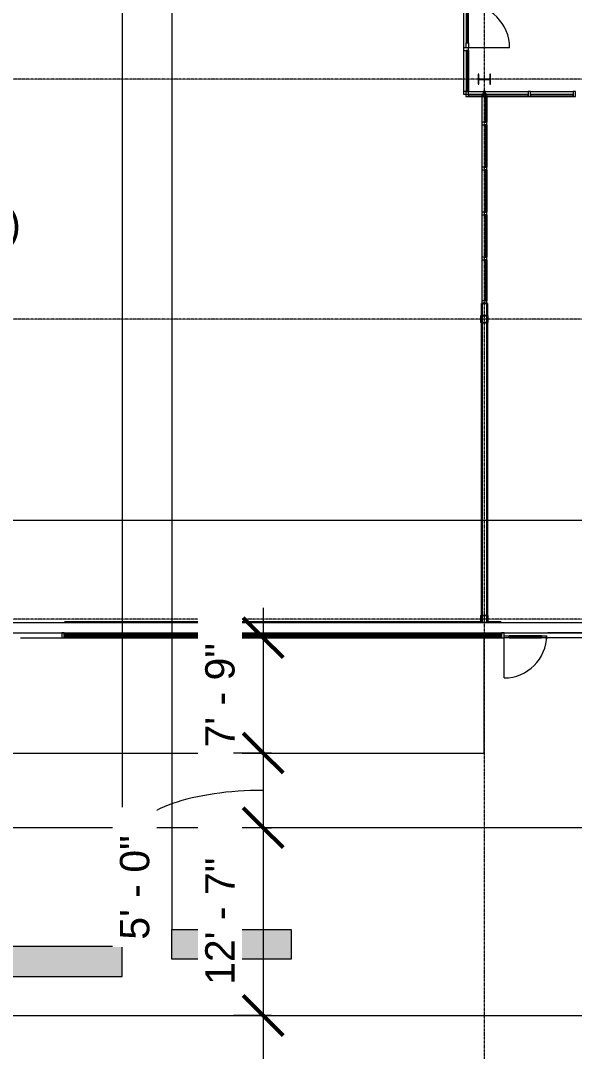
# Model space of a CAD drawing. Header units: inches. Extents: x 19712 to 27543, y -26063 to -18659.
# Drawn here: x 22423 to 22869, y -23132 to -22303 of the extents above; entities that cross this region are included whole.
import ezdxf

# ---------------------------------------------------------------- set-up
doc = ezdxf.new("R2010")
doc.units = ezdxf.units.IN
doc.header["$MEASUREMENT"] = 0
doc.linetypes.add('Grid Line 1_2_', pattern=[0.875, 0.5, -0.125, 0.125, -0.125])
for name, color, linetype, lineweight in [('A-ANNO-DIMS', 211, 'Continuous', 9), ('A-ANNO-DIMS-256', 211, 'Continuous', 9), ('A-DOOR', 31, 'Continuous', 9), ('A-GLAZ-CURT', 52, 'Continuous', 9), ('A-GLAZ-CWMG', 51, 'Continuous', 9), ('A-WALL', 113, 'Continuous', 9), ('A-WALL-PATT', 111, 'Continuous', 25), ('C-BLDG-PADS', 91, 'Continuous', 9), ('C-TOPO', 7, 'Continuous', 9), ('Conc', 7, 'Continuous', 9), ('EOP-PR', 4, 'Continuous', 9), ('G-ANNO-SYMB', 111, 'Continuous', 9), ('I-WALL', 2, 'Continuous', 9), ('L-SITE-WALL', 31, 'Continuous', 9), ('S-BEAM', 12, 'Continuous', 9), ('S-COLS', 52, 'Continuous', 9), ('S-GRID', 1, 'Continuous', 9)]:
    doc.layers.add(name, color=color, linetype=linetype, lineweight=lineweight)
doc.styles.add('Arial', font='arial.ttf', dxfattribs={"height": 23.60479})
doc.dimstyles.new('Linear_-_3_32__Arial', dxfattribs={"dimscale": 12, "dimtxt": 24, "dimasz": 2.666667, "dimexe": 2, "dimexo": 1.333333, "dimgap": 1.333333, "dimtad": 1, "dimdec": 0, "dimzin": 1, "dimdsep": 46, "dimlunit": 4, "dimtxsty": 'Arial', "dimblk1": 'OBLIQUE', "dimblk2": 'OBLIQUE', "dimsah": 1, "dimcen": 0.09, "dimdle": 2, "dimazin": 0, "dimtfac": 1, "dimtdec": 4, "dimtix": 1, "dimtmove": 1, "dimatfit": 3, "dimfxl": 1, "dimtvp": 1, "dimtfill": 1, "dimfrac": 2, "dimtolj": 1, "dimtzin": 0, "dimarcsym": 2})
doc.dimstyles.new('Linear_-_3_32__Arial_1', dxfattribs={"dimscale": 12, "dimtxt": 24, "dimasz": 2.666667, "dimexe": 2, "dimexo": 1.333333, "dimgap": 1.333333, "dimtad": 1, "dimdec": 0, "dimzin": 1, "dimdsep": 46, "dimlunit": 4, "dimtxsty": 'Arial', "dimblk1": 'OBLIQUE', "dimblk2": 'OBLIQUE', "dimsah": 1, "dimcen": 0.09, "dimdle": 2, "dimazin": 0, "dimtfac": 1, "dimtdec": 4, "dimtix": 1, "dimtmove": 0, "dimatfit": 3, "dimfxl": 1, "dimtvp": 1, "dimtfill": 1, "dimfrac": 2, "dimtolj": 1, "dimtzin": 0, "dimarcsym": 2})
pattern_1 = [(0, (0, 0), (81.92, 20.48), [3.379, -58.061, 3.379, -58.061, -327.68]), (0, (0, 0), (81.92, 20.48), [-122.88, 3.379, -119.501, 3.379, -58.061, -143.36]), (0, (0, 0), (81.92, 20.48), [-307.2, 3.379, -37.581, 3.379, -99.021]), (120, (30.72, 10.24), (-58.6962, 60.704801), [3.379, -58.061, 3.379, -58.061, -327.68]), (120, (30.72, 10.24), (-58.6962, 60.704801), [-122.88, 3.379, -119.501, 3.379, -58.061, -143.36]), (120, (30.72, 10.24), (-58.6962, 60.704801), [-307.2, 3.379, -37.581, 3.379, -99.021]), (240, (40.96, 51.2), (-23.2238, -81.184801), [3.379, -58.061, 3.379, -58.061, -327.68]), (240, (40.96, 51.2), (-23.2238, -81.184801), [-122.88, 3.379, -119.501, 3.379, -58.061, -143.36]), (240, (40.96, 51.2), (-23.2238, -81.184801), [-307.2, 3.379, -37.581, 3.379, -99.021])]

# ---------------------------------------------------------------- blocks, each defined once
blk = doc.blocks.new('Girt_C - 8_D-948186-Site Plan - Phase 1')
at = {"layer": 'S-BEAM'}
for p, q in [((23083.36, -22787.3), (22075.17, -22787.3)), ((22070.77, -22795.3), (26266.89, -22795.3))]:
    blk.add_line(p, q, dxfattribs=at)
blk = doc.blocks.new('System Panel - Glazed-809284-Site Plan - Phase 1')
at = {"layer": 'A-GLAZ-CURT'}
for p, q in [((17.09375, 1.25), (-17.09375, 1.25)), ((-17.09375, 1.25), (-17.09375, 0.25)), ((-17.09375, 0.25), (-17.09375, 1.25)), ((17.09375, 1.25), (-17.09375, 1.25)), ((-17.09375, 0.25), (17.09375, 0.25)), ((-17.09375, 0.25), (17.09375, 0.25)), ((17.09375, 0.25), (17.09375, 1.25)), ((17.09375, 1.25), (17.09375, 0.25))]:
    blk.add_line(p, q, dxfattribs=at)
blk = doc.blocks.new('System Panel - Glazed-V20-Site Plan - Phase 1')
at = {"layer": 'A-GLAZ-CURT'}
for p, q in [((17.09, 1.25), (-17.09, 1.25)), ((-17.09, 1.25), (-17.09, 0.25)), ((-17.09, 0.25), (-17.09, 1.25)), ((16.09, 1.25), (-17.09, 1.25)), ((-17.09, 0.25), (17.09, 0.25)), ((-17.09, 0.25), (16.09, 0.25)), ((17.09, 0.25), (17.09, 1.25))]:
    blk.add_line(p, q, dxfattribs=at)
blk = doc.blocks.new('System Panel - Glazed-815590-Site Plan - Phase 1')
at = {"layer": 'A-GLAZ-CURT'}
for p, q in [((5.93, 1.25), (-5.93, 1.25)), ((-5.93, 1.25), (-5.93, 0.25)), ((-5.93, 0.25), (5.93, 0.25)), ((5.93, 1.25), (-4.93, 1.25)), ((-4.93, 0.25), (5.93, 0.25)), ((5.93, 0.25), (5.93, 1.25)), ((5.93, 1.25), (5.93, 0.25))]:
    blk.add_line(p, q, dxfattribs=at)
blk = doc.blocks.new('Rectangular Mullion - Rectangular Mullion 1-V16-Site Plan - Phase 1')
at = {"layer": 'A-GLAZ-CWMG'}
for p, q in [((24462.02, -22360.05), (24496.2, -22360.05)), ((24462.02, -22364.05), (24496.2, -22364.05))]:
    blk.add_line(p, q, dxfattribs=at)
blk = doc.blocks.new('Rectangular Mullion - Rectangular Mullion 1-V21-Site Plan - Phase 1')
at = {"layer": 'A-GLAZ-CWMG'}
for p, q in [((22796.39, -22364.05), (22796.64, -22364.05)), ((22796.64, -22364.05), (22797.39, -22364.05)), ((22797.39, -22360.05), (22831.58, -22360.05)), ((22797.39, -22364.05), (22797.64, -22364.05)), ((22797.64, -22364.05), (22798.39, -22364.05)), ((22798.39, -22364.05), (22831.58, -22364.05))]:
    blk.add_line(p, q, dxfattribs=at)
blk = doc.blocks.new('Rectangular Mullion - Rectangular Mullion 1-809282-Site Plan - Phase 1')
at = {"layer": 'A-GLAZ-CWMG', "lineweight": 13}
for p, q in [((-1, 2), (1, 2)), ((-1, -2), (-1, 2)), ((1, 2), (1, -2)), ((1, -2), (-1, -2))]:
    blk.add_line(p, q, dxfattribs=at)
blk = doc.blocks.new('HSS-Hollow Structural Section-Column - HSS6X6X1_4-V22-Site Plan - Phase 1')
at = {"layer": 'S-COLS', "lineweight": 15}
for p, q in [((-3, 2.534), (-3, -2.534)), ((-2.767, -2.534), (-2.767, 2.534)), ((2.534, 3), (-2.534, 3)), ((-2.534, 2.767), (2.534, 2.767)), ((2.767, 2.534), (2.767, -2.534)), ((3, -2.534), (3, 2.534)), ((2.534, -2.767), (-2.534, -2.767)), ((-2.534, -3), (2.534, -3))]:
    blk.add_line(p, q, dxfattribs=at)
for centre, radius, start, end in [((-2.534, 2.534), 0.466, 90, 180), ((-2.534, 2.534), 0.233, 90, 180), ((2.534, 2.534), 0.466, 360, 90), ((2.534, 2.534), 0.233, 0, 90), ((-2.534, -2.534), 0.466, 180, 270), ((-2.534, -2.534), 0.233, 180, 270), ((2.534, -2.534), 0.233, 270, 360), ((2.534, -2.534), 0.466, 270, 360)]:
    blk.add_arc(centre, radius, start, end, dxfattribs=at)
blk = doc.blocks.new('System Panel - Glazed-769203-Site Plan - Phase 1')
at = {"layer": 'A-GLAZ-CURT'}
for p, q in [((16.59375, -0.25), (-16.59375, -0.25)), ((-16.59375, -0.25), (-16.59375, -1.25)), ((-16.59375, -1.25), (-16.59375, -0.25)), ((16.59375, -0.25), (-16.59375, -0.25)), ((-16.59375, -1.25), (16.59375, -1.25)), ((-16.59375, -1.25), (16.59375, -1.25)), ((16.59375, -1.25), (16.59375, -0.25)), ((16.59375, -0.25), (16.59375, -1.25))]:
    blk.add_line(p, q, dxfattribs=at)
blk = doc.blocks.new('System Panel - Glazed-769204-Site Plan - Phase 1')
at = {"layer": 'A-GLAZ-CURT'}
for p, q in [((17.09375, -0.25), (-17.09375, -0.25)), ((-17.09375, -0.25), (-17.09375, -1.25)), ((-17.09375, -1.25), (-17.09375, -0.25)), ((17.09375, -0.25), (-17.09375, -0.25)), ((-17.09375, -1.25), (17.09375, -1.25)), ((-17.09375, -1.25), (17.09375, -1.25)), ((17.09375, -1.25), (17.09375, -0.25)), ((17.09375, -0.25), (17.09375, -1.25))]:
    blk.add_line(p, q, dxfattribs=at)
blk = doc.blocks.new('System Panel - Glazed-815609-Site Plan - Phase 1')
at = {"layer": 'A-GLAZ-CURT'}
for p, q in [((10.31, -0.25), (-10.31, -0.25)), ((-10.31, -0.25), (-10.31, -1.25)), ((-10.31, -1.25), (-10.31, -0.25)), ((10.31, -0.25), (-10.31, -0.25)), ((-10.31, -1.25), (10.31, -1.25)), ((-10.31, -1.25), (10.31, -1.25)), ((10.31, -1.25), (10.31, -0.25)), ((10.31, -0.25), (10.31, -1)), ((10.31, -1), (10.31, -1.25))]:
    blk.add_line(p, q, dxfattribs=at)
blk = doc.blocks.new('Rectangular Mullion - Rectangular Mullion 1-769210-Site Plan - Phase 1')
at = {"layer": 'A-GLAZ-CWMG'}
for p, q in [((22794.39, -22495.23), (22794.39, -22528.42)), ((22798.39, -22495.23), (22798.39, -22528.42))]:
    blk.add_line(p, q, dxfattribs=at)
blk = doc.blocks.new('Rectangular Mullion - Rectangular Mullion 1-769211-Site Plan - Phase 1')
at = {"layer": 'A-GLAZ-CWMG'}
for p, q in [((22794.39, -22459.04), (22794.39, -22493.23)), ((22798.39, -22459.04), (22798.39, -22493.23))]:
    blk.add_line(p, q, dxfattribs=at)
blk = doc.blocks.new('Rectangular Mullion - Rectangular Mullion 1-815608-Site Plan - Phase 1')
at = {"layer": 'A-GLAZ-CWMG'}
for p, q in [((22794.39, -22364.05), (22794.39, -22384.67)), ((22798.39, -22364.05), (22798.39, -22384.67))]:
    blk.add_line(p, q, dxfattribs=at)
blk = doc.blocks.new('Rectangular Mullion - Rectangular Mullion 1-729106-Site Plan - Phase 1')
at = {"layer": 'A-GLAZ-CWMG', "lineweight": 13}
for p, q in [((-2, 2), (0, 2)), ((-2, -2), (-2, 2)), ((0, 2), (0, -2)), ((0, -2), (-2, -2))]:
    blk.add_line(p, q, dxfattribs=at)
blk = doc.blocks.new('Rectangular Mullion - Rectangular Mullion 1-729107-Site Plan - Phase 1')
at = {"layer": 'A-GLAZ-CWMG', "lineweight": 13}
for p, q in [((0, 2), (-2, 2)), ((-2, 2), (-2, -2)), ((0, -2), (0, 2)), ((-2, -2), (0, -2))]:
    blk.add_line(p, q, dxfattribs=at)
blk = doc.blocks.new('Rectangular Mullion - Rectangular Mullion 1-729102-Site Plan - Phase 1')
at = {"layer": 'A-GLAZ-CWMG', "lineweight": 13}
for p, q in [((-1, 2), (1, 2)), ((-1, -2), (-1, 2)), ((1, 2), (1, -2)), ((1, -2), (-1, -2))]:
    blk.add_line(p, q, dxfattribs=at)
blk = doc.blocks.new('Rectangular Mullion - Rectangular Mullion 1-809290-Site Plan - Phase 1')
at = {"layer": 'A-GLAZ-CWMG', "lineweight": 13}
for p, q in [((-2, 2), (0, 2)), ((-2, -2), (-2, 2)), ((0, 2), (0, -2)), ((0, -2), (-2, -2))]:
    blk.add_line(p, q, dxfattribs=at)
blk = doc.blocks.new('Rectangular Mullion - Rectangular Mullion 1-815588-Site Plan - Phase 1')
at = {"layer": 'A-GLAZ-CWMG'}
for p, q in [((22781.52, -22360.05), (22781.77, -22360.05)), ((22781.77, -22360.05), (22782.77, -22360.05)), ((22782.77, -22360.05), (22783.52, -22360.05)), ((22783.52, -22360.05), (22795.39, -22360.05)), ((22783.52, -22364.05), (22794.39, -22364.05)), ((22795.39, -22360.05), (22796.39, -22360.05))]:
    blk.add_line(p, q, dxfattribs=at)
blk = doc.blocks.new('Rectangular Mullion - Rectangular Mullion 1-769360-Site Plan - Phase 1')
at = {"layer": 'A-GLAZ-CWMG'}
for p, q in [((22423.45, -22795.43), (22456.52, -22795.43)), ((22423.45, -22799.43), (22456.52, -22799.43))]:
    blk.add_line(p, q, dxfattribs=at)
blk = doc.blocks.new('Rectangular Mullion - Rectangular Mullion 1-827439-Site Plan - Phase 1')
at = {"layer": 'A-GLAZ-CWMG', "lineweight": 13}
for p, q in [((0, 2), (-2, 2)), ((-2, 2), (-2, -2)), ((0, -2), (0, 2)), ((-2, -2), (0, -2))]:
    blk.add_line(p, q, dxfattribs=at)
blk = doc.blocks.new('System Panel - Glazed-V45-Site Plan - Phase 1')
at = {"layer": 'A-GLAZ-CURT'}
for p, q in [((16.59375, -0.25), (-16.59375, -0.25)), ((-16.59375, -0.25), (-16.59375, -1.25)), ((-16.59375, -1.25), (-16.59375, -0.25)), ((16.59375, -0.25), (-16.59375, -0.25)), ((-16.59375, -1.25), (16.59375, -1.25)), ((-16.59375, -1.25), (16.59375, -1.25)), ((16.59375, -1.25), (16.59375, -0.25)), ((16.59375, -0.25), (16.59375, -1.25))]:
    blk.add_line(p, q, dxfattribs=at)
blk = doc.blocks.new('Door_Single_Storefront - one-815663-Site Plan - Phase 1')
at = {"layer": 'A-DOOR'}
for p, q in [((-17.59375, -35.1875), (-17.59375, 0)), ((-17.59375, -2), (-17.59375, -0.25)), ((-17.59375, -0.25), (-13.59375, -0.25)), ((-13.59375, -2), (-17.59375, -2)), ((-13.59375, -0.25), (-13.59375, -2)), ((13.59375, -0.25), (-13.59375, -0.25)), ((-13.59375, -1.5), (-13.59375, -0.75)), ((-13.59375, -0.75), (13.59375, -0.75)), ((13.59375, -1.5), (-13.59375, -1.5)), ((-13.59375, -2), (13.59375, -2)), ((13.59375, -2), (13.59375, -0.25)), ((13.59375, -0.25), (17.59375, -0.25)), ((13.59375, -0.75), (13.59375, -1.5)), ((17.59375, -2), (13.59375, -2)), ((17.59375, -0.25), (17.59375, -2))]:
    blk.add_line(p, q, dxfattribs=at)
blk.add_arc((-17.59375, 0), 35.1875, 270, 0, dxfattribs=at)
blk = doc.blocks.new('Rectangular Mullion - Rectangular Mullion 1-769212-Site Plan - Phase 1')
at = {"layer": 'A-GLAZ-CWMG'}
blk.add_line((22173.02, -22615.43), (22173.02, -22580.24), dxfattribs=at)
blk = doc.blocks.new('Rectangular Mullion - Rectangular Mullion 1-V46-Site Plan - Phase 1')
at = {"layer": 'A-GLAZ-CWMG', "lineweight": 13}
for p, q in [((-1, 2), (1, 2)), ((-1, -2), (-1, 2)), ((1, 0.25), (1, -2)), ((1, -2), (-1, -2))]:
    blk.add_line(p, q, dxfattribs=at)
blk = doc.blocks.new('Door_Single_Storefront - one-866808-Site Plan - Phase 1')
at = {"layer": 'A-DOOR'}
for p, q in [((-17.09375, -34.1875), (-17.09375, 0)), ((-17.09375, -2), (-17.09375, -0.25)), ((-17.09375, -0.25), (-13.09375, -0.25)), ((-13.09375, -2), (-17.09375, -2)), ((-13.09375, -0.25), (-13.09375, -2)), ((13.09375, -0.25), (-13.09375, -0.25)), ((-13.09375, -1.5), (-13.09375, -0.75)), ((-13.09375, -0.75), (13.09375, -0.75)), ((13.09375, -1.5), (-13.09375, -1.5)), ((-13.09375, -2), (13.09375, -2)), ((13.09375, -2), (13.09375, -0.25)), ((13.09375, -0.25), (17.09375, -0.25)), ((13.09375, -0.75), (13.09375, -1.5)), ((17.09375, -2), (13.09375, -2)), ((17.09375, -0.25), (17.09375, -2))]:
    blk.add_line(p, q, dxfattribs=at)
blk.add_arc((-17.09375, 0), 34.1875, 270, 0, dxfattribs=at)
blk = doc.blocks.new('Rectangular Mullion - Rectangular Mullion 1-V47-Site Plan - Phase 1')
at = {"layer": 'A-GLAZ-CWMG'}
for p, q in [((22883.64, -22795.43), (22847.45, -22795.43)), ((22883.64, -22799.43), (22847.45, -22799.43))]:
    blk.add_line(p, q, dxfattribs=at)
blk = doc.blocks.new('Rectangular Mullion - Rectangular Mullion 1-866957-Site Plan - Phase 1')
at = {"layer": 'A-GLAZ-CWMG', "lineweight": 13}
for p, q in [((0, 2), (-2, 2)), ((-2, 0.25), (-2, -2)), ((0, -2), (0, 2)), ((-2, -2), (0, -2))]:
    blk.add_line(p, q, dxfattribs=at)
blk = doc.blocks.new('Section - 3_32_ x 3_8_-18514-Site Plan - Phase 1')
at = {"layer": 'G-ANNO-SYMB'}
blk.add_hatch(color=256, dxfattribs=at).paths.add_polyline_path([(0, 0.375), (0, 0), (-0.09375, 0), (-0.09375, 0.375)], flags=0)
for p, q in [((0, 0.375), (-0.09375, 0.375)), ((-0.09375, 0.375), (-0.09375, 0)), ((0, 0), (0, 0.375)), ((-0.09375, 0), (0, 0))]:
    blk.add_line(p, q, dxfattribs=at)
blk = doc.blocks.new('DIMBLOCK78-Site Plan - Phase 1')
at = {"layer": 'A-ANNO-DIMS-256', "transparency": 16777216}
for p, q in [((22618.51, -22775.3), (22618.51, -22892.07)), ((22625.14, -22799.3), (22594.51, -22799.3)), ((22618.51, -22799.3), (22625.14, -22799.3)), ((22625.14, -22892.07), (22594.51, -22892.07)), ((22618.51, -22892.07), (22625.14, -22892.07))]:
    blk.add_line(p, q, dxfattribs=at)
at = {"layer": 'A-ANNO-DIMS-256', "lineweight": 50, "transparency": 16777216}
for p, q in [((22618.51, -22799.3), (22602.51, -22783.3)), ((22618.51, -22799.3), (22634.51, -22815.3)), ((22618.51, -22892.07), (22602.51, -22876.07)), ((22618.51, -22892.07), (22634.51, -22908.07))]:
    blk.add_line(p, q, dxfattribs=at)
at = {"layer": 'A-ANNO-DIMS-256', "color": 0, "transparency": 16777216, "insert": (22571.89, -22887.59), "char_height": 23.605, "width": 100.5785, "attachment_point": 1, "rotation": 90, "line_spacing_factor": 0.938532, "style": 'Arial', "bg_fill": 3, "box_fill_scale": 1.25, "bg_fill_color": 0, "bg_fill_transparency": 0}
blk.add_mtext('7\' - 9"', dxfattribs=at)
blk = doc.blocks.new('_Oblique')
at = {"color": 0, "linetype": 'ByBlock', "lineweight": -2}
blk.add_line((-0.5, -0.5), (0.5, 0.5), dxfattribs=at)
blk = doc.blocks.new('DIMBLOCK79-Site Plan - Phase 1')
at = {"layer": 'A-ANNO-DIMS-256', "lineweight": 50, "transparency": 16777216}
for p, q in [((22618.51, -22892.07), (22602.51, -22876.07)), ((22618.51, -22892.07), (22634.51, -22908.07)), ((22618.51, -22952.07), (22602.51, -22936.07)), ((22618.51, -22952.07), (22634.51, -22968.07))]:
    blk.add_line(p, q, dxfattribs=at)
at = {"layer": 'A-ANNO-DIMS-256', "transparency": 16777216}
for p, q in [((22625.14, -22892.07), (22594.51, -22892.07)), ((22618.51, -22892.07), (22618.51, -22952.07)), ((22618.51, -22892.07), (22625.14, -22892.07)), ((22625.14, -22952.07), (22594.51, -22952.07)), ((22618.51, -22952.07), (22625.14, -22952.07))]:
    blk.add_line(p, q, dxfattribs=at)
blk.add_ellipse((22618.51, -22958.36), major_axis=(103.04, 0), ratio=0.352213, start_param=1.570796, end_param=3.141593, dxfattribs=at)
at = {"layer": 'A-ANNO-DIMS-256', "color": 0, "transparency": 16777216, "insert": (22503.31, -23042.18), "char_height": 23.605, "width": 100.5785, "attachment_point": 1, "rotation": 90, "line_spacing_factor": 0.938532, "style": 'Arial', "bg_fill": 3, "box_fill_scale": 1.25, "bg_fill_color": 0, "bg_fill_transparency": 0}
blk.add_mtext('5\' - 0"', dxfattribs=at)
blk = doc.blocks.new('DIMBLOCK80-Site Plan - Phase 1')
at = {"layer": 'A-ANNO-DIMS-256', "lineweight": 50, "transparency": 16777216}
for p, q in [((22618.51, -22952.07), (22602.51, -22936.07)), ((22618.51, -22952.07), (22634.51, -22968.07)), ((22618.51, -23103.09), (22602.51, -23087.09)), ((22618.51, -23103.09), (22634.51, -23119.09))]:
    blk.add_line(p, q, dxfattribs=at)
at = {"layer": 'A-ANNO-DIMS-256', "transparency": 16777216}
for p, q in [((22625.14, -22952.07), (22594.51, -22952.07)), ((22618.51, -22952.07), (22618.51, -23103.09)), ((22618.51, -22952.07), (22625.14, -22952.07)), ((22625.14, -23103.09), (22594.51, -23103.09)), ((22618.51, -23103.09), (22625.14, -23103.09))]:
    blk.add_line(p, q, dxfattribs=at)
at = {"layer": 'A-ANNO-DIMS-256', "color": 0, "transparency": 16777216, "insert": (22571.89, -23078.53), "char_height": 23.605, "width": 122.2892, "attachment_point": 1, "rotation": 90, "line_spacing_factor": 0.938532, "style": 'Arial', "bg_fill": 3, "box_fill_scale": 1.25, "bg_fill_color": 0, "bg_fill_transparency": 0}
blk.add_mtext('12\' - 7"', dxfattribs=at)
blk = doc.blocks.new('DIMBLOCK81-Site Plan - Phase 1')
at = {"layer": 'A-ANNO-DIMS-256', "lineweight": 50, "transparency": 16777216}
for p, q in [((22618.51, -23103.09), (22602.51, -23087.09)), ((22618.51, -23103.09), (22634.51, -23119.09)), ((22618.51, -23391.09), (22602.51, -23375.09)), ((22618.51, -23391.09), (22634.51, -23407.09))]:
    blk.add_line(p, q, dxfattribs=at)
at = {"layer": 'A-ANNO-DIMS-256', "transparency": 16777216}
for p, q in [((22625.14, -23103.09), (22594.51, -23103.09)), ((22618.51, -23103.09), (22618.51, -23415.09)), ((22618.51, -23103.09), (22625.14, -23103.09)), ((22625.14, -23391.09), (22594.51, -23391.09)), ((22618.51, -23391.09), (22625.14, -23391.09))]:
    blk.add_line(p, q, dxfattribs=at)
at = {"layer": 'A-ANNO-DIMS-256', "color": 0, "transparency": 16777216, "insert": (22571.89, -23298.04), "char_height": 23.605, "width": 122.2892, "attachment_point": 1, "rotation": 90, "line_spacing_factor": 0.938532, "style": 'Arial', "bg_fill": 3, "box_fill_scale": 1.25, "bg_fill_color": 0, "bg_fill_transparency": 0}
blk.add_mtext('24\' - 0"', dxfattribs=at)
blk = doc.blocks.new('DIMBLOCK83-Site Plan - Phase 1')
at = {"layer": 'A-ANNO-DIMS-256', "transparency": 16777216}
for p, q in [((21983.24, -22727.09), (21983.24, -22602.19)), ((21911.24, -22619.56), (21911.24, -22650.19)), ((21911.24, -22626.19), (21911.24, -22619.56)), ((21887.24, -22626.19), (22007.24, -22626.19)), ((21983.24, -22626.19), (21983.24, -22727.09))]:
    blk.add_line(p, q, dxfattribs=at)
at = {"layer": 'A-ANNO-DIMS-256', "lineweight": 50, "transparency": 16777216}
for p, q in [((21911.24, -22626.19), (21927.24, -22610.19)), ((21983.24, -22626.19), (21999.24, -22610.19)), ((21911.24, -22626.19), (21895.24, -22642.19)), ((21983.24, -22626.19), (21967.24, -22642.19))]:
    blk.add_line(p, q, dxfattribs=at)
at = {"layer": 'A-ANNO-DIMS-256', "transparency": 16777216}
blk.add_ellipse((22225.66, -22626.19), major_axis=(278.43, 0), ratio=0.63887, start_param=1.570796, end_param=3.141593, dxfattribs=at)
at = {"layer": 'A-ANNO-DIMS-256', "color": 0, "transparency": 16777216, "insert": (22113.97, -22454.61), "char_height": 23.6048, "width": 368.64, "attachment_point": 1, "line_spacing_factor": 0.938532, "style": 'Arial', "bg_fill": 3, "box_fill_scale": 1.25, "bg_fill_color": 0, "bg_fill_transparency": 0}
blk.add_mtext('(1:12 RAMP SLOPE)', dxfattribs=at)
at = {"layer": 'A-ANNO-DIMS-256', "color": 0, "transparency": 16777216, "insert": (22225.66, -22417.69), "char_height": 23.605, "width": 100.5785, "attachment_point": 1, "line_spacing_factor": 0.938532, "style": 'Arial', "bg_fill": 3, "box_fill_scale": 1.25, "bg_fill_color": 0, "bg_fill_transparency": 0}
blk.add_mtext('6\' - 0"', dxfattribs=at)

msp = doc.modelspace()

# ---------------------------------------------------------------- hatches: boundary and pattern name
at = {"layer": 'A-WALL-PATT', "lineweight": 9}
h = msp.add_hatch(dxfattribs=at)
h.set_pattern_fill('FP_6', color=256, style=0, pattern_type=2)
h.set_pattern_definition(pattern_1)
h.paths.add_polyline_path([(22794.765225, -22787.30281), (22794.765225, -22546.05281), (22794.140225, -22546.05281), (22794.140225, -22787.30281)], flags=0)
h.paths.add_polyline_path([(22794.177788, -22545.81981), (22794.765225, -22545.81981), (22794.765225, -22540.28581), (22794.140225, -22540.28581), (22794.140225, -22545.81981)], flags=0)
h.paths.add_polyline_path([(22794.765225, -22540.05281), (22794.765225, -22530.418748), (22794.140225, -22530.418748), (22794.163722, -22540.05281)], flags=0)
h = msp.add_hatch(dxfattribs=at)
h.set_pattern_fill('FP_6', color=256, style=0, pattern_type=2)
h.set_pattern_definition(pattern_1)
h.paths.add_polyline_path([(22798.265225, -22787.30281), (22798.890225, -22787.30281), (22798.890225, -22546.05281), (22798.265225, -22546.05281), (22798.265225, -22786.67781)], flags=0)
h.paths.add_polyline_path([(22798.302788, -22545.81981), (22798.890225, -22545.81981), (22798.890225, -22540.28581), (22798.265225, -22540.28581), (22798.265225, -22545.81981)], flags=0)
h.paths.add_polyline_path([(22798.534247, -22540.05281), (22798.890225, -22540.05281), (22798.890225, -22530.418748), (22798.265225, -22530.418748), (22798.288722, -22540.05281)], flags=0)
h = msp.add_hatch(dxfattribs=at)
h.set_pattern_fill('FP_6', color=256, style=0, pattern_type=2)
h.set_pattern_definition(pattern_1)
h.paths.add_polyline_path([(22810.015225, -22787.30281), (22810.015225, -22786.67781), (22798.890225, -22786.67781), (22798.890225, -22787.30281)], flags=0)
h.paths.add_polyline_path([(22458.765225, -22787.30281), (22794.140225, -22787.30281), (22794.140225, -22786.67781), (22458.765225, -22786.67781)], flags=0)
h = msp.add_hatch(dxfattribs=at)
h.set_pattern_fill('FP_8', color=256, style=0, pattern_type=2)
h.set_pattern_definition([(0, (0, 0), (0, 32), []), (90, (0, 0), (-32, 2e-15), [])])
h.paths.add_polyline_path([(22574.222247, -22796.80281), (22810.015225, -22796.80281), (22810.015225, -22796.05281), (22458.765225, -22796.05281), (22458.765225, -22796.80281)], flags=0)
at = {"layer": 'S-COLS'}
h = msp.add_hatch(dxfattribs=at)
h.set_pattern_fill('FP_1', color=256, style=0, pattern_type=2)
h.set_pattern_definition([(45, (0, 0), (-25.342707, 25.342707), []), (45, (0, 38.4), (-25.342707, 25.342707), [])])
h.paths.add_polyline_path([(22798.924225, -22787.30281), (22799.253737, -22787.166322), (22799.390225, -22786.83681), (22799.088981, -22787.001566)], flags=0)
h.paths.add_polyline_path([(22793.856225, -22787.30281), (22793.691469, -22787.001566), (22793.390225, -22786.83681), (22793.526714, -22787.166322)], flags=0)
h.paths.add_polyline_path([(22798.534247, -22787.30281), (22798.924225, -22787.30281), (22798.924225, -22787.06981), (22793.856225, -22787.06981), (22793.856225, -22787.30281)], flags=0)
h.paths.add_polyline_path([(22799.390225, -22781.76881), (22799.253737, -22781.439299), (22798.924225, -22781.30281), (22799.088981, -22781.604055)], flags=0)
h.paths.add_polyline_path([(22799.390225, -22786.83681), (22799.390225, -22781.76881), (22799.157225, -22781.76881), (22799.157225, -22786.83681)], flags=0)
h.paths.add_polyline_path([(22793.390225, -22781.76881), (22793.691469, -22781.604055), (22793.856225, -22781.30281), (22793.526714, -22781.439299)], flags=0)
h.paths.add_polyline_path([(22793.623225, -22786.83681), (22793.623225, -22781.76881), (22793.390225, -22781.76881), (22793.390225, -22786.83681)], flags=0)
h.paths.add_polyline_path([(22793.856225, -22781.53581), (22798.924225, -22781.53581), (22798.924225, -22781.30281), (22793.856225, -22781.30281)], flags=0)

# ---------------------------------------------------------------- linework, layer by layer
at = {"layer": 'A-WALL'}
for p, q in [((22794.765225, -22540.05281), (22794.765225, -22530.418748)), ((22798.265225, -22540.05281), (22798.265225, -22530.418748)), ((22794.765225, -22545.81981), (22794.765225, -22540.28581)), ((22798.265225, -22545.81981), (22798.265225, -22540.28581)), ((22794.765225, -22787.30281), (22794.765225, -22546.05281)), ((22798.265225, -22787.30281), (22798.265225, -22546.05281)), ((22794.140225, -22786.67781), (22794.140225, -22787.30281)), ((22798.890225, -22786.67781), (22798.890225, -22787.30281)), ((22810.015225, -22796.05281), (22458.765225, -22796.05281)), ((22810.015225, -22796.80281), (22458.765225, -22796.80281)), ((22810.015225, -22797.67781), (22458.765225, -22797.67781))]:
    msp.add_line(p, q, dxfattribs=at)
at = {"layer": 'C-BLDG-PADS'}
for p, q in [((22458.515225, -22799.30281), (22810.265225, -22799.30281)), ((22846.452725, -22799.30281), (22847.452725, -22799.30281))]:
    msp.add_line(p, q, dxfattribs=at)
at = {"layer": 'C-TOPO'}
for p, q in [((22458.515225, -22799.302734), (22810.265225, -22799.302734)), ((22846.452725, -22799.302734), (22847.452725, -22799.302734))]:
    msp.add_line(p, q, dxfattribs=at)
at = {"layer": 'Conc'}
for p, q in [((22796.265225, -22892.067479), (22796.265225, -22799.42781)), ((22057.515225, -22892.067479), (22796.265225, -22892.067479)), ((26285.490625, -22952.067479), (21911.235225, -22952.067479))]:
    msp.add_line(p, q, dxfattribs=at)
at = {"layer": 'EOP-PR'}
msp.add_line((21875.235225, -23103.085554), (23200.60772, -23103.085554), dxfattribs=at)
at = {"layer": 'G-ANNO-SYMB'}
for p, q in [((22544.941794, -20555.10083), (22544.941794, -23033.871104)), ((22505.173619, -20818.082114), (22505.173619, -23047.707633)), ((27101.502746, -22705.014947), (20024.233411, -22705.014947))]:
    msp.add_line(p, q, dxfattribs=at)
at = {"layer": 'I-WALL', "lineweight": 25}
for p, q in [((22794.140225, -22530.418748), (22794.140225, -22540.05281)), ((22798.890225, -22530.418748), (22794.140225, -22530.418748)), ((22798.890225, -22540.054374), (22798.890225, -22530.418748)), ((22794.140225, -22540.272754), (22794.140225, -22545.832867)), ((22798.890225, -22545.81981), (22798.890225, -22540.28581)), ((22794.140225, -22546.05281), (22794.140225, -22786.67781)), ((22798.890225, -22786.67781), (22798.890225, -22546.051247))]:
    msp.add_line(p, q, dxfattribs=at)
at = {"layer": 'L-SITE-WALL', "lineweight": 25}
for p, q in [((22794.140225, -22786.67781), (22458.765225, -22786.67781)), ((22458.765225, -22786.67781), (22458.765225, -22787.334277)), ((22810.015225, -22786.67781), (22798.890225, -22786.67781)), ((22810.015225, -22787.340021), (22810.015225, -22786.67781)), ((22458.765225, -22795.27769), (22458.765225, -22797.92781)), ((22458.765225, -22797.92781), (22810.015225, -22797.92781)), ((22810.015225, -22797.92781), (22810.015225, -22795.27769))]:
    msp.add_line(p, q, dxfattribs=at)
at = {"layer": 'S-COLS', "lineweight": 15}
for p, q in [((22791.958585, -22346.072342), (22791.524991, -22346.072342)), ((22791.524991, -22346.072342), (22791.524991, -22354.033279)), ((22791.958585, -22349.216873), (22791.958585, -22346.072342)), ((22791.958585, -22354.033279), (22791.958585, -22350.888748)), ((22800.13046, -22349.908279), (22792.649991, -22349.908279)), ((22792.649991, -22350.197342), (22800.13046, -22350.197342)), ((22801.25546, -22346.072342), (22800.821866, -22346.072342)), ((22800.821866, -22346.072342), (22800.821866, -22349.216873)), ((22800.821866, -22350.888748), (22800.821866, -22354.033279)), ((22801.25546, -22354.033279), (22801.25546, -22346.072342)), ((22791.524991, -22354.033279), (22791.958585, -22354.033279)), ((22800.821866, -22354.033279), (22801.25546, -22354.033279)), ((22793.390225, -22781.76881), (22793.390225, -22786.83681)), ((22793.623225, -22786.83681), (22793.623225, -22781.76881)), ((22798.924225, -22781.30281), (22793.856225, -22781.30281)), ((22793.856225, -22781.53581), (22798.924225, -22781.53581)), ((22799.157225, -22781.76881), (22799.157225, -22786.83681)), ((22799.390225, -22786.83681), (22799.390225, -22781.76881)), ((22798.924225, -22787.06981), (22793.856225, -22787.06981))]:
    msp.add_line(p, q, dxfattribs=at)
for centre, radius, start, end in [((22792.649991, -22349.216873), 0.691406, 180, 270), ((22792.649991, -22350.888748), 0.691406, 90, 180), ((22800.13046, -22349.216873), 0.691406, 270, 0), ((22800.13046, -22350.888748), 0.691406, 0, 90), ((22793.856225, -22781.76881), 0.466, 90, 180), ((22793.856225, -22781.76881), 0.233, 90, 180), ((22798.924225, -22781.76881), 0.466, 0, 90), ((22798.924225, -22781.76881), 0.233, 0, 90), ((22793.856225, -22786.83681), 0.466, 180, 270), ((22793.856225, -22786.83681), 0.233, 180, 270), ((22798.924225, -22786.83681), 0.466, 270, 0), ((22798.924225, -22786.83681), 0.233, 270, 0)]:
    msp.add_arc(centre, radius, start, end, dxfattribs=at)
at = {"layer": 'S-GRID', "linetype": 'Grid Line 1_2_'}
for p, q in [((22796.390225, -23874.70128), (22796.390225, -18787.198833)), ((27542.721343, -22350.05281), (19848.989376, -22350.05281)), ((27542.721343, -22543.05281), (19848.989376, -22543.05281)), ((27542.721343, -22784.30281), (19848.989376, -22784.30281))]:
    msp.add_line(p, q, dxfattribs=at)

# ---------------------------------------------------------------- block references
at = {"layer": 'A-DOOR', "rotation": 89.99999999999329}
msp.add_blockref('Door_Single_Storefront - one-815663-Site Plan - Phase 1', (22781.524991, -22307.27156), dxfattribs=at)
at = {"layer": 'A-DOOR'}
msp.add_blockref('Door_Single_Storefront - one-866808-Site Plan - Phase 1', (22829.358975, -22797.42781), dxfattribs=at)
at = {"layer": 'A-GLAZ-CURT'}
for name, p, rotation in [('System Panel - Glazed-V45-Site Plan - Phase 1', (22781.524991, -22343.45906), 89.99999999999329), ('System Panel - Glazed-815590-Site Plan - Phase 1', (22789.457608, -22362.05281), 180), ('System Panel - Glazed-815609-Site Plan - Phase 1', (22796.390225, -22374.360779), 89.99999999999329), ('System Panel - Glazed-V20-Site Plan - Phase 1', (22814.483975, -22362.05281), 180), ('System Panel - Glazed-809284-Site Plan - Phase 1', (22850.671475, -22362.05281), 180), ('System Panel - Glazed-769204-Site Plan - Phase 1', (22796.390225, -22403.762498), 89.99999999999329), ('System Panel - Glazed-769204-Site Plan - Phase 1', (22796.390225, -22439.949998), 89.99999999999329), ('System Panel - Glazed-769204-Site Plan - Phase 1', (22796.390225, -22476.137498), 89.99999999999329), ('System Panel - Glazed-769203-Site Plan - Phase 1', (22796.390225, -22511.824998), 89.99999999999329)]:
    msp.add_blockref(name, p, dxfattribs=dict(at, rotation=rotation))
at = {"layer": 'A-GLAZ-CWMG'}
for name, p, rotation in [('Rectangular Mullion - Rectangular Mullion 1-769212-Site Plan - Phase 1', (44952.540216, -44905.105621), 180), ('Rectangular Mullion - Rectangular Mullion 1-729107-Site Plan - Phase 1', (22781.524991, -22362.05281), 269.9999999999933), ('Rectangular Mullion - Rectangular Mullion 1-729107-Site Plan - Phase 1', (22796.390225, -22530.418748), 269.9999999999933), ('Rectangular Mullion - Rectangular Mullion 1-866957-Site Plan - Phase 1', (22810.265225, -22797.42781), 180)]:
    msp.add_blockref(name, p, dxfattribs=dict(at, rotation=rotation))
at = {"layer": 'A-GLAZ-CWMG', "extrusion": (0, 0, -1), "rotation": 90.00000000000672}
for name, p in [('Rectangular Mullion - Rectangular Mullion 1-V46-Site Plan - Phase 1', (-22781.524991, -22325.86531)), ('Rectangular Mullion - Rectangular Mullion 1-729106-Site Plan - Phase 1', (-22796.390225, -22362.05281)), ('Rectangular Mullion - Rectangular Mullion 1-729102-Site Plan - Phase 1', (-22796.390225, -22385.668748)), ('Rectangular Mullion - Rectangular Mullion 1-729102-Site Plan - Phase 1', (-22796.390225, -22421.856248)), ('Rectangular Mullion - Rectangular Mullion 1-729102-Site Plan - Phase 1', (-22796.390225, -22458.043748)), ('Rectangular Mullion - Rectangular Mullion 1-729102-Site Plan - Phase 1', (-22796.390225, -22494.231248))]:
    msp.add_blockref(name, p, dxfattribs=at)
at = {"layer": 'A-GLAZ-CWMG'}
for name, p in [('Rectangular Mullion - Rectangular Mullion 1-769210-Site Plan - Phase 1', (-14.865234, 168.365937)), ('Rectangular Mullion - Rectangular Mullion 1-815588-Site Plan - Phase 1', (0, 0)), ('Rectangular Mullion - Rectangular Mullion 1-815608-Site Plan - Phase 1', (0, 0)), ('Rectangular Mullion - Rectangular Mullion 1-V21-Site Plan - Phase 1', (0, 0)), ('Rectangular Mullion - Rectangular Mullion 1-V16-Site Plan - Phase 1', (-1628.4375, 0)), ('Rectangular Mullion - Rectangular Mullion 1-769211-Site Plan - Phase 1', (0, 72.375)), ('Rectangular Mullion - Rectangular Mullion 1-769211-Site Plan - Phase 1', (0, 36.1875)), ('Rectangular Mullion - Rectangular Mullion 1-769211-Site Plan - Phase 1', (0, 0)), ('Rectangular Mullion - Rectangular Mullion 1-769210-Site Plan - Phase 1', (0, 0)), ('Rectangular Mullion - Rectangular Mullion 1-769360-Site Plan - Phase 1', (0, 0)), ('Rectangular Mullion - Rectangular Mullion 1-827439-Site Plan - Phase 1', (22458.515225, -22797.42781)), ('Rectangular Mullion - Rectangular Mullion 1-V47-Site Plan - Phase 1', (0, 0))]:
    msp.add_blockref(name, p, dxfattribs=at)
at = {"layer": 'A-GLAZ-CWMG', "extrusion": (0, 0, -1)}
for name, p in [('Rectangular Mullion - Rectangular Mullion 1-809290-Site Plan - Phase 1', (-22781.524991, -22362.05281)), ('Rectangular Mullion - Rectangular Mullion 1-809282-Site Plan - Phase 1', (-22796.390225, -22362.05281)), ('Rectangular Mullion - Rectangular Mullion 1-809282-Site Plan - Phase 1', (-22832.577725, -22362.05281)), ('Rectangular Mullion - Rectangular Mullion 1-809282-Site Plan - Phase 1', (-22868.765225, -22362.05281))]:
    msp.add_blockref(name, p, dxfattribs=at)
at = {"layer": 'G-ANNO-SYMB', "extrusion": (0, 0, -1), "xscale": 255.9999999999999, "yscale": 255.9999999999999, "zscale": 255.9999999999999, "rotation": 90.00000000000053}
msp.add_blockref('Section - 3_32_ x 3_8_-18514-Site Plan - Phase 1', (-22544.941794, -23033.871104), dxfattribs=at)
at = {"layer": 'G-ANNO-SYMB', "xscale": 255.9999999999999, "yscale": 255.9999999999999, "zscale": 255.9999999999999, "rotation": 89.99999999999947}
msp.add_blockref('Section - 3_32_ x 3_8_-18514-Site Plan - Phase 1', (22505.173619, -23047.707633), dxfattribs=at)
at = {"layer": 'S-BEAM'}
msp.add_blockref('Girt_C - 8_D-948186-Site Plan - Phase 1', (0, 0), dxfattribs=at)
at = {"layer": 'S-COLS', "rotation": 180}
msp.add_blockref('HSS-Hollow Structural Section-Column - HSS6X6X1_4-V22-Site Plan - Phase 1', (22796.390225, -22543.05281), dxfattribs=at)

# ---------------------------------------------------------------- next in the draw order: dimensions: what is measured, and where the dimension line sits
at = {"layer": 'A-ANNO-DIMS'}
dim = msp.add_linear_dim(base=(21983.235225, -22626.187818), p1=(21911.235225, -22603.560401), p2=(21983.235225, -22743.087163), text='<>\\X(1:12 RAMP SLOPE)', dimstyle='Linear_-_3_32__Arial', override={"dimpost": '<>', "dimfxl": 157.008654}, dxfattribs=at)
dim.commit()
dim.dimension.update_dxf_attribs({"geometry": 'DIMBLOCK83-Site Plan - Phase 1', "text_midpoint": (22225.661091, -22449.162741), "dimtype": 160})
dim = msp.add_linear_dim(base=(22618.50816, -22892.067479), p1=(22641.135577, -22799.30281), p2=(22641.135577, -22892.067479), angle=90, dimstyle='Linear_-_3_32__Arial_1', override={"dimpost": '<>', "dimfxl": 92.764669}, dxfattribs=at)
dim.commit()
dim.dimension.update_dxf_attribs({"geometry": 'DIMBLOCK78-Site Plan - Phase 1', "text_midpoint": (22590.456192, -22845.685145)})

# ---------------------------------------------------------------- next in the draw order: dimensions: what is measured, and where the dimension line sits
dim = msp.add_linear_dim(base=(22618.50816, -22952.067479), p1=(22641.135577, -22892.067479), p2=(22641.135577, -22952.067479), angle=90, dimstyle='Linear_-_3_32__Arial', override={"dimpost": '<>', "dimfxl": 60}, dxfattribs=at)
dim.commit()
dim.dimension.update_dxf_attribs({"geometry": 'DIMBLOCK79-Site Plan - Phase 1', "text_midpoint": (22519.044897, -22991.886112), "dimtype": 160, "text_rotation": 90})

# ---------------------------------------------------------------- next in the draw order: dimensions: what is measured, and where the dimension line sits
dim = msp.add_linear_dim(base=(22618.50816, -23103.085554), p1=(22641.135577, -22952.067479), p2=(22641.135577, -23103.085554), angle=90, dimstyle='Linear_-_3_32__Arial_1', override={"dimpost": '<>', "dimfxl": 151.018075}, dxfattribs=at)
dim.commit()
dim.dimension.update_dxf_attribs({"geometry": 'DIMBLOCK80-Site Plan - Phase 1', "text_midpoint": (22590.65746, -23027.576516)})

# ---------------------------------------------------------------- next in the draw order: dimensions: what is measured, and where the dimension line sits
dim = msp.add_linear_dim(base=(22618.50816, -23391.085554), p1=(22641.135577, -23103.085554), p2=(22641.135577, -23391.085554), angle=90, dimstyle='Linear_-_3_32__Arial_1', override={"dimpost": '<>', "dimfxl": 288}, dxfattribs=at)
dim.commit()
dim.dimension.update_dxf_attribs({"geometry": 'DIMBLOCK81-Site Plan - Phase 1', "text_midpoint": (22590.456192, -23247.085554)})

doc.saveas('drawing.dxf')
